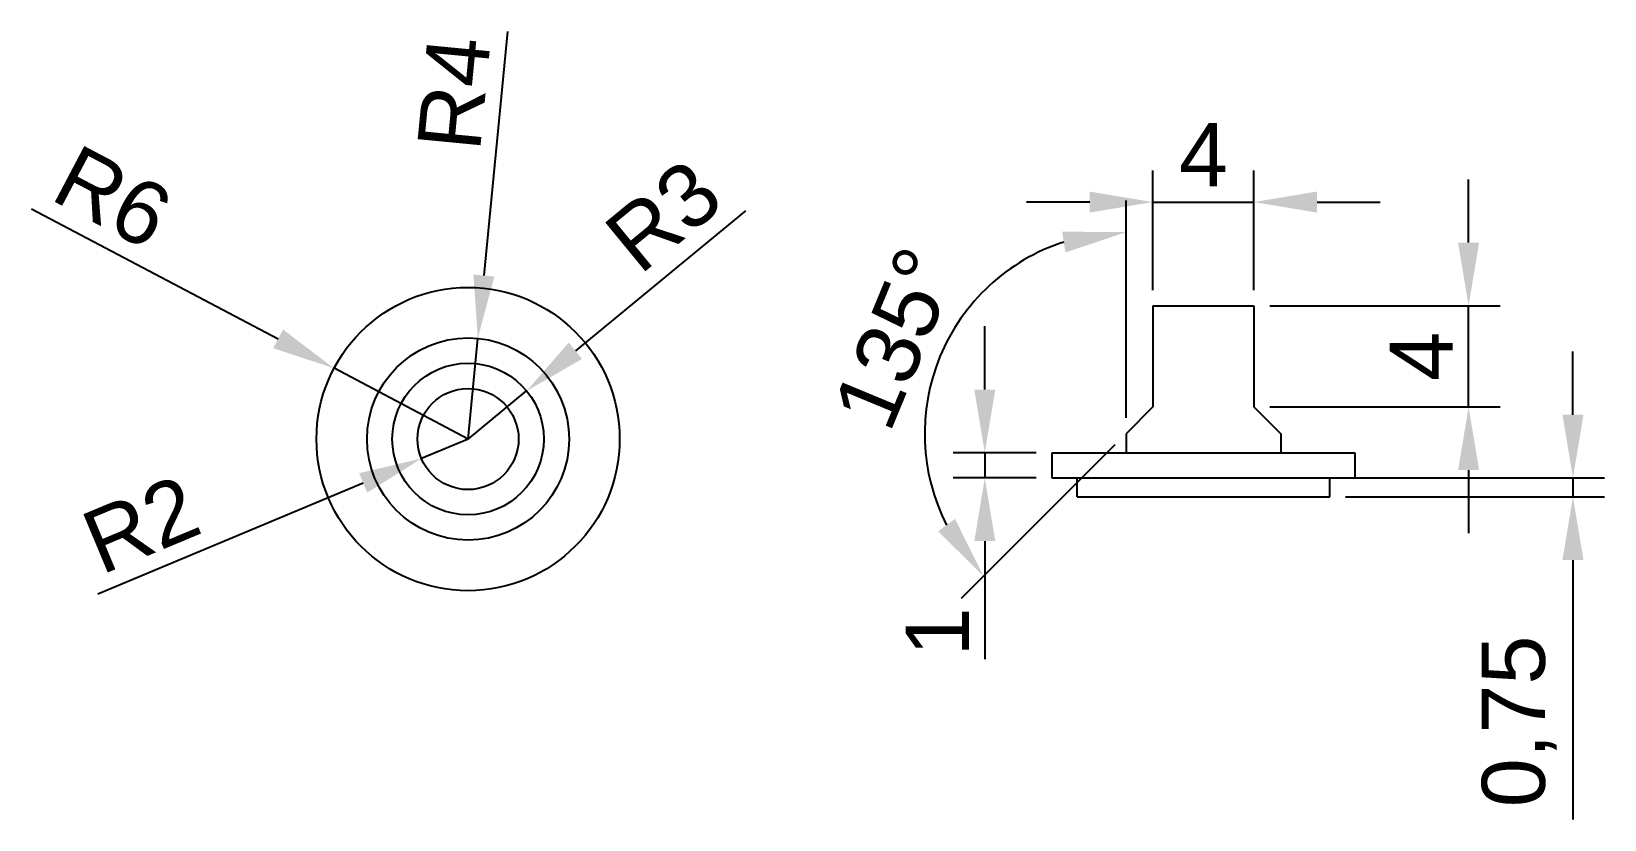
# Model space of a CAD drawing. Header units: millimetres. Extents: x 26.3 to 88.6, y 24.1 to 55.3.
import ezdxf

# ---------------------------------------------------------------- set-up
doc = ezdxf.new("R2010")
doc.units = ezdxf.units.MM
doc.layers.add('cotari', color=4, linetype='Continuous')
doc.layers.add('membrana_butoane_laterale', color=50, linetype='Continuous')
doc.styles.get("Standard").update_dxf_attribs({"font": 'arial.ttf'})
doc.dimstyles.new('ISO-25', dxfattribs={"dimtxt": 2.5, "dimasz": 2.5, "dimexe": 1.25, "dimexo": 0.625, "dimtad": 1, "dimtxsty": 'Standard', "dimcen": 2.5, "dimadec": 0, "dimazin": 0, "dimtfac": 1, "dimtmove": 0, "dimatfit": 3, "dimfxl": 1, "dimarcsym": 0})

# ---------------------------------------------------------------- blocks, each defined once
blk = doc.blocks.new('*D2')
at = {"layer": 'cotari', "color": 0, "lineweight": -2, "transparency": 16777216}
for p, q in [((26.333, 48.312), (36.099, 43.163)), ((43.618, 39.199), (38.311, 41.998))]:
    blk.add_line(p, q, dxfattribs=at)
at = {"layer": 'cotari', "color": 0, "transparency": 16777216}
blk.add_solid([(36.293, 43.532), (35.905, 42.795), (38.311, 41.998)], dxfattribs=at)
at = {"layer": 'Defpoints', "color": 0, "transparency": 16777216}
for p in [(38.311, 41.998), (43.618, 39.199)]:
    blk.add_point(p, dxfattribs=at)
at = {"layer": 'cotari', "color": 0, "transparency": 16777216, "insert": (29.555, 48.763), "char_height": 2.5, "attachment_point": 5, "rotation": 332.20123}
blk.add_mtext('R6', dxfattribs=at)
blk = doc.blocks.new('*D3')
at = {"layer": 'cotari', "color": 0, "lineweight": -2, "transparency": 16777216}
for p, q in [((45.175, 55.323), (44.243, 45.669)), ((43.618, 39.199), (44.003, 43.181))]:
    blk.add_line(p, q, dxfattribs=at)
at = {"layer": 'cotari', "color": 0, "transparency": 16777216}
blk.add_solid([(43.828, 45.709), (44.658, 45.629), (44.003, 43.181)], dxfattribs=at)
at = {"layer": 'Defpoints', "color": 0, "transparency": 16777216}
for p in [(44.003, 43.181), (43.618, 39.199)]:
    blk.add_point(p, dxfattribs=at)
at = {"layer": 'cotari', "color": 0, "transparency": 16777216, "insert": (43.055, 52.88), "char_height": 2.5, "attachment_point": 5, "rotation": 84.48469}
blk.add_mtext('R4', dxfattribs=at)
blk = doc.blocks.new('*D4')
at = {"layer": 'cotari', "color": 0, "lineweight": -2, "transparency": 16777216}
for p, q in [((54.605, 48.231), (47.867, 42.692)), ((43.618, 39.199), (45.936, 41.104))]:
    blk.add_line(p, q, dxfattribs=at)
at = {"layer": 'cotari', "color": 0, "transparency": 16777216}
blk.add_solid([(47.602, 43.014), (48.131, 42.37), (45.936, 41.104)], dxfattribs=at)
at = {"layer": 'Defpoints', "color": 0, "transparency": 16777216}
for p in [(45.936, 41.104), (43.618, 39.199)]:
    blk.add_point(p, dxfattribs=at)
at = {"layer": 'cotari', "color": 0, "transparency": 16777216, "insert": (51.357, 48.024), "char_height": 2.5, "attachment_point": 5, "rotation": 39.42191}
blk.add_mtext('R3', dxfattribs=at)
blk = doc.blocks.new('*D5')
at = {"layer": 'cotari', "color": 0, "lineweight": -2, "transparency": 16777216}
for p, q in [((43.618, 39.199), (41.773, 38.428)), ((28.967, 33.074), (39.466, 37.463))]:
    blk.add_line(p, q, dxfattribs=at)
at = {"layer": 'cotari', "color": 0, "transparency": 16777216}
blk.add_solid([(39.306, 37.848), (39.627, 37.079), (41.773, 38.428)], dxfattribs=at)
at = {"layer": 'Defpoints', "color": 0, "transparency": 16777216}
for p in [(43.618, 39.199), (41.773, 38.428)]:
    blk.add_point(p, dxfattribs=at)
at = {"layer": 'cotari', "color": 0, "transparency": 16777216, "insert": (30.667, 35.822), "char_height": 2.5, "attachment_point": 5, "rotation": 22.69001}
blk.add_mtext('R2', dxfattribs=at)
blk = doc.blocks.new('*D6')
at = {"layer": 'cotari', "color": 0, "lineweight": -2, "transparency": 16777216}
for p, q in [((83.227, 46.97), (83.227, 49.47)), ((75.354, 44.47), (84.477, 44.47)), ((83.227, 40.47), (83.227, 44.47)), ((75.354, 40.47), (84.477, 40.47)), ((83.227, 37.97), (83.227, 35.47))]:
    blk.add_line(p, q, dxfattribs=at)
at = {"layer": 'cotari', "color": 0, "transparency": 16777216}
for points in [[(82.81, 46.97), (83.644, 46.97), (83.227, 44.47)], [(82.81, 37.97), (83.644, 37.97), (83.227, 40.47)]]:
    blk.add_solid(points, dxfattribs=at)
at = {"layer": 'Defpoints', "color": 0, "transparency": 16777216}
for p in [(74.729, 44.47), (83.227, 44.47), (74.729, 40.47)]:
    blk.add_point(p, dxfattribs=at)
at = {"layer": 'cotari', "color": 0, "transparency": 16777216, "insert": (81.352, 42.47), "char_height": 2.5, "attachment_point": 5, "rotation": 90}
blk.add_mtext('4', dxfattribs=at)
blk = doc.blocks.new('*D7')
at = {"layer": 'cotari', "color": 0, "lineweight": -2, "transparency": 16777216}
for p, q in [((70.729, 45.095), (70.729, 49.824)), ((74.729, 45.095), (74.729, 49.824)), ((68.229, 48.574), (65.729, 48.574)), ((70.729, 48.574), (74.729, 48.574)), ((77.229, 48.574), (79.729, 48.574))]:
    blk.add_line(p, q, dxfattribs=at)
at = {"layer": 'cotari', "color": 0, "transparency": 16777216}
for points in [[(68.229, 48.99), (68.229, 48.157), (70.729, 48.574)], [(77.229, 48.99), (77.229, 48.157), (74.729, 48.574)]]:
    blk.add_solid(points, dxfattribs=at)
at = {"layer": 'Defpoints', "color": 0, "transparency": 16777216}
for p in [(74.729, 48.574), (70.729, 44.47), (74.729, 44.47)]:
    blk.add_point(p, dxfattribs=at)
at = {"layer": 'cotari', "color": 0, "transparency": 16777216, "insert": (72.729, 50.449), "char_height": 2.5, "attachment_point": 5}
blk.add_mtext('4', dxfattribs=at)
blk = doc.blocks.new('*D8')
at = {"layer": 'cotari', "color": 0, "lineweight": -2, "transparency": 16777216}
for p, q in [((64.074, 41.159), (64.074, 43.659)), ((66.104, 38.659), (62.824, 38.659)), ((64.074, 38.659), (64.074, 37.659)), ((66.104, 37.659), (62.824, 37.659)), ((64.074, 35.159), (64.074, 30.488))]:
    blk.add_line(p, q, dxfattribs=at)
at = {"layer": 'cotari', "color": 0, "transparency": 16777216}
for points in [[(63.658, 41.159), (64.491, 41.159), (64.074, 38.659)], [(63.658, 35.159), (64.491, 35.159), (64.074, 37.659)]]:
    blk.add_solid(points, dxfattribs=at)
at = {"layer": 'Defpoints', "color": 0, "transparency": 16777216}
for p in [(66.729, 38.659), (64.074, 37.659), (66.729, 37.659)]:
    blk.add_point(p, dxfattribs=at)
at = {"layer": 'cotari', "color": 0, "transparency": 16777216, "insert": (62.194, 31.574), "char_height": 2.5, "attachment_point": 5, "rotation": 90}
blk.add_mtext('1', dxfattribs=at)
blk = doc.blocks.new('*D9')
at = {"layer": 'cotari', "color": 0, "lineweight": -2, "transparency": 16777216}
for p, q in [((87.358, 40.159), (87.358, 42.659)), ((78.354, 37.659), (88.608, 37.659)), ((87.358, 37.659), (87.358, 36.909)), ((78.354, 36.909), (88.608, 36.909)), ((87.358, 34.409), (87.358, 24.146))]:
    blk.add_line(p, q, dxfattribs=at)
at = {"layer": 'cotari', "color": 0, "transparency": 16777216}
for points in [[(86.942, 40.159), (87.775, 40.159), (87.358, 37.659)], [(86.942, 34.409), (87.775, 34.409), (87.358, 36.909)]]:
    blk.add_solid(points, dxfattribs=at)
at = {"layer": 'Defpoints', "color": 0, "transparency": 16777216}
for p in [(77.729, 37.659), (77.729, 36.909), (87.358, 36.909)]:
    blk.add_point(p, dxfattribs=at)
at = {"layer": 'cotari', "color": 0, "transparency": 16777216, "insert": (85.231, 28.028), "char_height": 2.5, "attachment_point": 5, "rotation": 90}
blk.add_mtext('0,75', dxfattribs=at)
blk = doc.blocks.new('*D10')
at = {"layer": 'cotari', "color": 0, "lineweight": -2, "transparency": 16777216}
for p, q in [((69.668, 40.034), (69.668, 48.634)), ((69.226, 38.967), (63.145, 32.886))]:
    blk.add_line(p, q, dxfattribs=at)
blk.add_arc((69.668, 39.409), 7.975, 108.03592, 206.96408, dxfattribs=at)
at = {"layer": 'cotari', "color": 0, "transparency": 16777216}
for points in [[(67.134, 47.404), (67.264, 46.58), (69.668, 47.384)], [(62.897, 36.038), (62.223, 35.548), (64.029, 33.77)]]:
    blk.add_solid(points, dxfattribs=at)
at = {"layer": 'Defpoints', "color": 0, "transparency": 16777216}
for p in [(64.029, 45.048), (70.729, 40.47), (69.668, 39.409), (69.668, 39.409), (69.668, 38.659)]:
    blk.add_point(p, dxfattribs=at)
at = {"layer": 'cotari', "color": 0, "transparency": 16777216, "insert": (60.543, 43.189), "char_height": 2.5, "attachment_point": 5, "rotation": 67.5}
blk.add_mtext('135°', dxfattribs=at)

msp = doc.modelspace()

# ---------------------------------------------------------------- linework, layer by layer
at = {"layer": 'membrana_butoane_laterale'}
for p, q in [((70.729, 44.47), (74.729, 44.47)), ((70.729, 44.47), (70.729, 40.47)), ((74.729, 44.47), (74.729, 40.47)), ((70.729, 40.47), (69.668, 39.409)), ((74.729, 40.47), (75.789, 39.409)), ((69.668, 39.409), (69.668, 38.659)), ((75.789, 39.409), (75.789, 38.659)), ((66.729, 38.659), (78.729, 38.659)), ((66.729, 38.659), (66.729, 37.659)), ((78.729, 38.659), (78.729, 37.659)), ((66.729, 37.659), (78.729, 37.659)), ((67.729, 36.909), (67.729, 37.659)), ((77.729, 36.909), (77.729, 37.659)), ((67.729, 36.909), (77.729, 36.909))]:
    msp.add_line(p, q, dxfattribs=at)
for radius in [6, 4, 3, 2]:
    msp.add_circle((43.618, 39.199), radius, dxfattribs=at)

# ---------------------------------------------------------------- dimensions: what is measured, and where the dimension line sits
at = {"layer": 'cotari'}
for mpoint, picture, middle in [((44.003, 43.181), '*D3', (44.922, 52.7)), ((38.311, 41.998), '*D2', (28.668, 47.081)), ((45.936, 41.104), '*D4', (52.565, 46.554)), ((41.773, 38.428), '*D5', (31.392, 34.088))]:
    dim = msp.add_radius_dim(center=(43.618, 39.199), mpoint=mpoint, dimstyle='ISO-25', dxfattribs=at)
    dim.commit()
    dim.dimension.update_dxf_attribs({"geometry": picture, "text_midpoint": middle, "dimtype": 164})
for p1, p2, distance, picture, middle in [((70.729, 44.47), (74.729, 44.47), 4.104, '*D7', (72.729, 50.449)), ((74.729, 40.47), (74.729, 44.47), -8.498, '*D6', (81.352, 42.47)), ((66.729, 38.659), (66.729, 37.659), -2.654, '*D8', (62.194, 31.574)), ((77.729, 37.659), (77.729, 36.909), 9.63, '*D9', (85.231, 28.028))]:
    dim = msp.add_aligned_dim(p1=p1, p2=p2, distance=distance, dimstyle='ISO-25', dxfattribs=at)
    dim.commit()
    dim.dimension.update_dxf_attribs({"geometry": picture, "text_midpoint": middle})
dim = msp.add_angular_dim_2l(base=(64.029, 45.048), line1=((69.668, 39.409), (69.668, 38.659)), line2=((70.729, 40.47), (69.668, 39.409)), dimstyle='ISO-25', dxfattribs=at)
dim.commit()
dim.dimension.update_dxf_attribs({"geometry": '*D10', "text_midpoint": (60.543, 43.189)})

doc.saveas('drawing.dxf')
